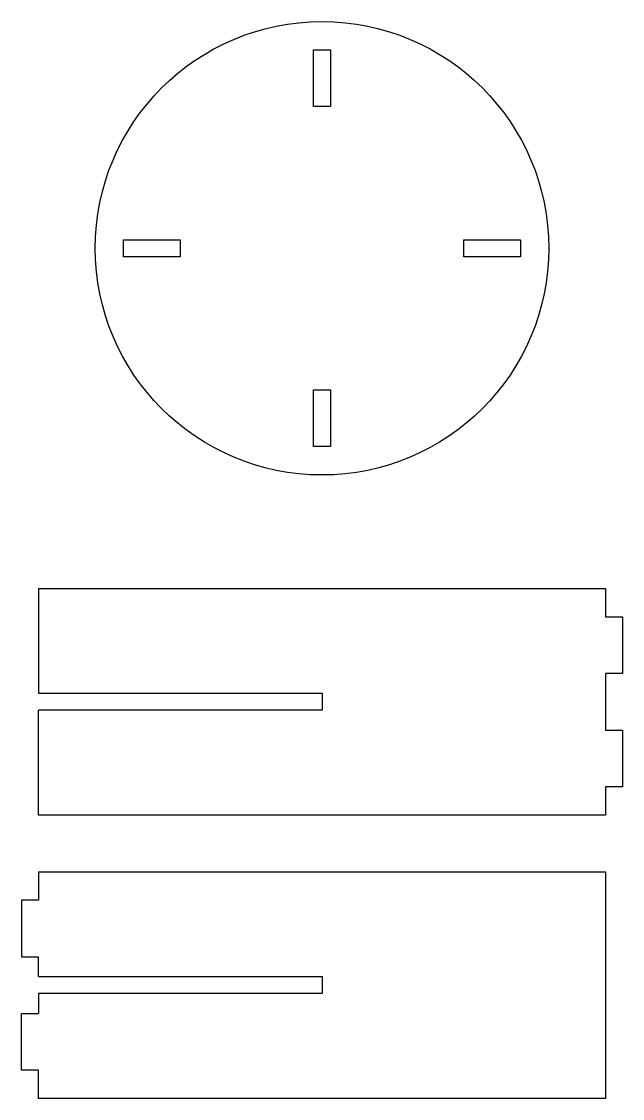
# Model space of a CAD drawing. Extents: x -53 to 53, y -70 to 120.
import ezdxf

# ---------------------------------------------------------------- set-up
doc = ezdxf.new("R2010")
doc.units = 0
for name, color, linetype in [('Sketch', 7, 'CONTINUOUS'), ('Sketch001', 7, 'CONTINUOUS'), ('Sketch002', 7, 'CONTINUOUS')]:
    doc.layers.add(name, color=color, linetype=linetype)

msp = doc.modelspace()

# ---------------------------------------------------------------- linework, layer by layer
at = {"layer": 'Sketch'}
for p, q in [((-50, 20), (-50, 1.5)), ((-50, 20), (50, 20)), ((50, 20), (50, 15)), ((50, 15), (53, 15)), ((53, 15), (53, 5)), ((53, 5), (50, 5)), ((50, 5), (50, -5)), ((-50, 1.5), (0, 1.5)), ((0, 1.5), (0, -1.5)), ((-50, -20), (-50, -1.5)), ((0, -1.5), (-50, -1.5)), ((50, -5), (53, -5)), ((53, -5), (53, -15)), ((53, -15), (50, -15)), ((50, -15), (50, -20)), ((50, -20), (-50, -20))]:
    msp.add_line(p, q, dxfattribs=at)
at = {"layer": 'Sketch001'}
for p, q in [((-50, -30), (50, -30)), ((-50, -30), (-50, -35)), ((50, -30), (50, -70)), ((-53, -35), (-53, -45)), ((-50, -35), (-53, -35)), ((-53, -45), (-50, -45)), ((-50, -48.5), (-50, -45)), ((-50, -48.5), (0, -48.5)), ((0, -48.5), (0, -51.5)), ((-50, -51.5), (-50, -55)), ((0, -51.5), (-50, -51.5)), ((-53, -65), (-53, -55)), ((-53, -55), (-50, -55)), ((-50, -65), (-53, -65)), ((-50, -70), (-50, -65)), ((50, -70), (-50, -70))]:
    msp.add_line(p, q, dxfattribs=at)
at = {"layer": 'Sketch002'}
for p, q in [((-1.5, 115), (1.5, 115)), ((-1.5, 105), (-1.5, 115)), ((1.5, 115), (1.5, 105)), ((1.5, 105), (-1.5, 105)), ((-35, 81.5), (-25, 81.5)), ((-35, 78.5), (-35, 81.5)), ((-25, 81.5), (-25, 78.5)), ((25, 81.5), (35, 81.5)), ((25, 78.5), (25, 81.5)), ((35, 81.5), (35, 78.5)), ((-25, 78.5), (-35, 78.5)), ((35, 78.5), (25, 78.5)), ((-1.5, 55), (1.5, 55)), ((-1.5, 45), (-1.5, 55)), ((1.5, 55), (1.5, 45)), ((1.5, 45), (-1.5, 45))]:
    msp.add_line(p, q, dxfattribs=at)
msp.add_circle((0, 80), 40, dxfattribs=at)

doc.saveas('drawing.dxf')
